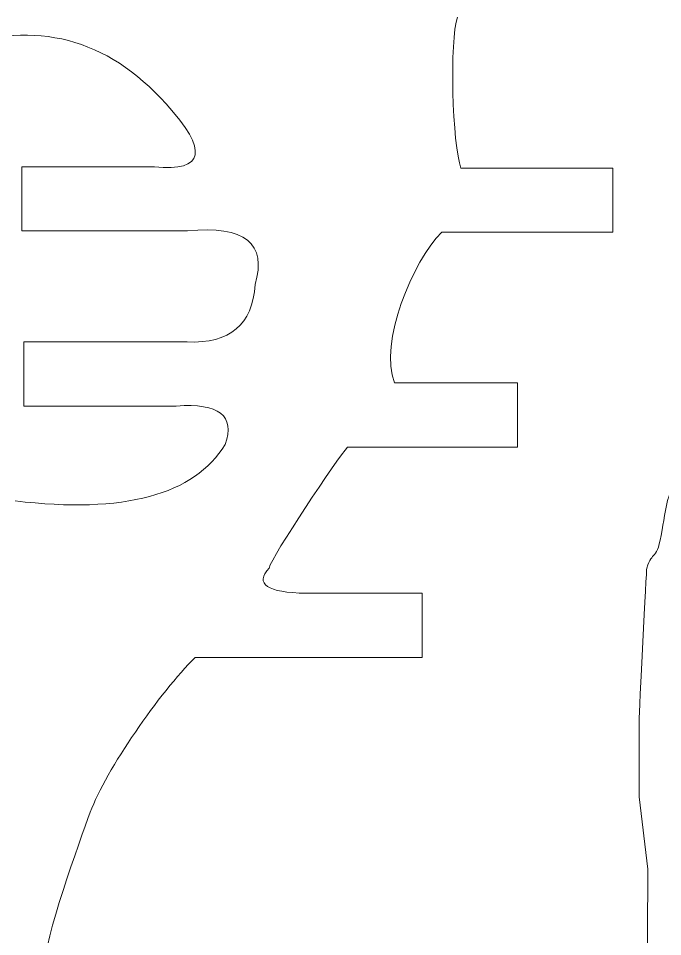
# Model space of a CAD drawing. Header units: inches. Extents: x -9.9 to 9.9, y -6.5 to 6.6.
# Drawn here: x -4.563 to -3.431, y -5.069 to -3.455 of the extents above; entities that cross this region are included whole.
import ezdxf

# ---------------------------------------------------------------- set-up
doc = ezdxf.new("R2010")
doc.units = ezdxf.units.IN
doc.header["$MEASUREMENT"] = 0
doc.layers.add('Layer 1', color=7, linetype='Continuous')

msp = doc.modelspace()

# ---------------------------------------------------------------- linework, layer by layer
at = {"layer": 'Layer 1', "color": 1, "lineweight": 9}
for points, knots in [([(-3.7372, -5.6069), (-3.6653, -5.6205), (-3.5865, -5.5563), (-3.5444, -5.493), (-3.5444, -5.493), (-3.5221, -5.4596), (-3.4591, -5.3324), (-3.4591, -5.2987), (-3.4591, -5.2987), (-3.4591, -5.2987), (-3.4571, -4.9499), (-3.4571, -4.9499), (-3.4571, -4.9499), (-3.4571, -4.9499), (-3.4725, -4.8229), (-3.4725, -4.8229), (-3.4725, -4.8229), (-3.4725, -4.8229), (-3.4725, -4.6888), (-3.4725, -4.6888), (-3.4725, -4.6888), (-3.4725, -4.6768), (-3.4593, -4.4215), (-3.4591, -4.4208), (-3.4591, -4.4208), (-3.4494, -4.3888), (-3.4411, -4.4112), (-3.4318, -4.3538), (-3.4318, -4.3538), (-3.4284, -4.333), (-3.4257, -4.3054), (-3.4166, -4.2868), (-3.4166, -4.2868), (-3.4085, -4.2701), (-3.381, -4.1735), (-3.3761, -4.1527), (-3.3761, -4.1527), (-3.3686, -4.1205), (-3.3453, -4.0383), (-3.3451, -4.0187), (-3.3451, -4.0187), (-3.345, -4.0163), (-3.3185, -3.8905), (-3.3165, -3.8847), (-3.3165, -3.8847), (-3.2948, -3.8199), (-3.1811, -3.6552), (-3.1776, -3.6099), (-3.1776, -3.6099), (-3.2433, -3.4497), (-3.373, -3.5727), (-3.3719, -3.2279), (-3.3719, -3.2279), (-3.3716, -3.1054), (-3.4154, -3.1049), (-3.4859, -3.0535)], [0, 0, 0, 0, 0.071429, 0.071429, 0.071429, 0.071429, 0.142857, 0.142857, 0.142857, 0.142857, 0.214286, 0.214286, 0.214286, 0.214286, 0.285714, 0.285714, 0.285714, 0.285714, 0.357143, 0.357143, 0.357143, 0.357143, 0.428571, 0.428571, 0.428571, 0.428571, 0.5, 0.5, 0.5, 0.5, 0.571429, 0.571429, 0.571429, 0.571429, 0.642857, 0.642857, 0.642857, 0.642857, 0.714286, 0.714286, 0.714286, 0.714286, 0.785714, 0.785714, 0.785714, 0.785714, 0.857143, 0.857143, 0.857143, 0.857143, 0.928571, 0.928571, 0.928571, 0.928571, 1, 1, 1, 1]), ([(-4.3243, -3.7155), (-4.2358, -3.7246), (-4.2288, -3.6877), (-4.3035, -3.605), (-4.3035, -3.605), (-4.4083, -3.4893), (-4.5327, -3.4568), (-4.6765, -3.5075), (-4.6765, -3.5075), (-4.8042, -3.5706), (-4.9031, -3.6661), (-4.9734, -3.7941), (-4.9734, -3.7941), (-5.0373, -3.8526), (-5.0412, -3.9085), (-4.9852, -3.9617)], [0, 0, 0, 0, 0.25, 0.25, 0.25, 0.25, 0.5, 0.5, 0.5, 0.5, 0.75, 0.75, 0.75, 0.75, 1, 1, 1, 1]), ([(-4.3243, -3.7155), (-4.3243, -3.7155), (-4.5573, -3.7155), (-4.5573, -3.7155), (-4.5573, -3.7155), (-4.5573, -3.7155), (-4.5573, -3.8281), (-4.5573, -3.8281), (-4.5573, -3.8281), (-4.5573, -3.8281), (-4.2659, -3.8281), (-4.2659, -3.8281)], [0, 0, 0, 0, 0.333333, 0.333333, 0.333333, 0.333333, 0.666667, 0.666667, 0.666667, 0.666667, 1, 1, 1, 1]), ([(-3.8192, -3.8304), (-3.8192, -3.8304), (-3.5187, -3.8304), (-3.5187, -3.8304), (-3.5187, -3.8304), (-3.5187, -3.8304), (-3.5187, -3.7178), (-3.5187, -3.7178), (-3.5187, -3.7178), (-3.5187, -3.7178), (-3.7855, -3.7178), (-3.7855, -3.7178)], [0, 0, 0, 0, 0.333333, 0.333333, 0.333333, 0.333333, 0.666667, 0.666667, 0.666667, 0.666667, 1, 1, 1, 1]), ([(-4.5691, -4.3029), (-4.377, -4.3256), (-4.254, -4.2925), (-4.2, -4.2035), (-4.2, -4.2035), (-4.1818, -4.1531), (-4.2104, -4.1307), (-4.2857, -4.1361), (-4.2857, -4.1361), (-4.2857, -4.1361), (-4.5534, -4.1361), (-4.5534, -4.1361), (-4.5534, -4.1361), (-4.5534, -4.1361), (-4.5534, -4.0235), (-4.5534, -4.0235), (-4.5534, -4.0235), (-4.5534, -4.0235), (-4.2668, -4.0235), (-4.2668, -4.0235), (-4.2668, -4.0235), (-4.1915, -4.0267), (-4.1516, -3.9931), (-4.1472, -3.9227), (-4.1472, -3.9227), (-4.1259, -3.8503), (-4.1654, -3.8188), (-4.2659, -3.8281)], [0, 0, 0, 0, 0.142857, 0.142857, 0.142857, 0.142857, 0.285714, 0.285714, 0.285714, 0.285714, 0.428571, 0.428571, 0.428571, 0.428571, 0.571429, 0.571429, 0.571429, 0.571429, 0.714286, 0.714286, 0.714286, 0.714286, 0.857143, 0.857143, 0.857143, 0.857143, 1, 1, 1, 1]), ([(-3.9846, -4.2082), (-3.9846, -4.2082), (-3.6862, -4.2082), (-3.6862, -4.2082), (-3.6862, -4.2082), (-3.6862, -4.2082), (-3.6862, -4.0956), (-3.6862, -4.0956), (-3.6862, -4.0956), (-3.6862, -4.0956), (-3.9025, -4.0956), (-3.9025, -4.0956)], [0, 0, 0, 0, 0.333333, 0.333333, 0.333333, 0.333333, 0.666667, 0.666667, 0.666667, 0.666667, 1, 1, 1, 1]), ([(-4.2527, -4.5778), (-4.2527, -4.5778), (-3.8537, -4.5778), (-3.8537, -4.5778), (-3.8537, -4.5778), (-3.8537, -4.5778), (-3.8537, -4.4652), (-3.8537, -4.4652), (-3.8537, -4.4652), (-3.8537, -4.4652), (-4.0572, -4.4652), (-4.0572, -4.4652)], [0, 0, 0, 0, 0.333333, 0.333333, 0.333333, 0.333333, 0.666667, 0.666667, 0.666667, 0.666667, 1, 1, 1, 1]), ([(-4.2527, -4.5778), (-4.3145, -4.6395), (-4.4095, -4.7755), (-4.4368, -4.8497), (-4.4368, -4.8497), (-4.4562, -4.9021), (-4.5181, -5.0734), (-4.518, -5.1244), (-4.518, -5.1244), (-4.5178, -5.1853), (-4.5265, -5.3509), (-4.5185, -5.3992), (-4.5185, -5.3992), (-4.5108, -5.4456), (-4.3998, -5.6548), (-4.3419, -5.6605)], [0, 0, 0, 0, 0.25, 0.25, 0.25, 0.25, 0.5, 0.5, 0.5, 0.5, 0.75, 0.75, 0.75, 0.75, 1, 1, 1, 1])]:
    msp.add_open_spline(points, degree=3, knots=knots, dxfattribs=at)
for points in [[(-3.7914, -3.4527), (-3.8063, -3.4912), (-3.8005, -3.6793), (-3.7855, -3.7178)], [(-3.8192, -3.8304), (-3.8703, -3.8816), (-3.93, -4.0248), (-3.9025, -4.0956)], [(-3.9846, -4.2082), (-4.0022, -4.2272), (-4.1184, -4.4012), (-4.1226, -4.4208)], [(-4.1226, -4.4208), (-4.1483, -4.4491), (-4.1266, -4.4639), (-4.0572, -4.4652)]]:
    msp.add_open_spline(points, degree=3, dxfattribs=at)

doc.saveas('drawing.dxf')
